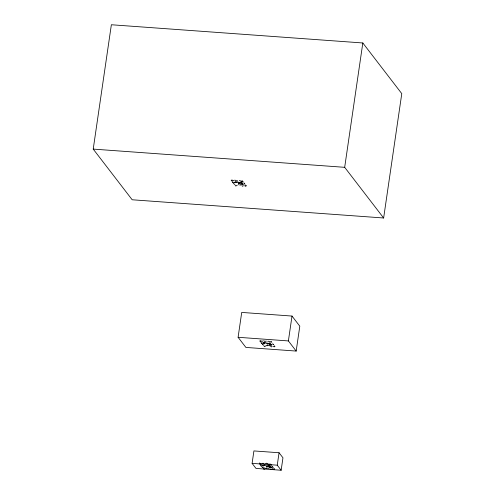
<?xml version="1.0" encoding="UTF-8"?>
<svg xmlns="http://www.w3.org/2000/svg" width="495" height="495" viewBox="0 0 495 495"><rect width="100%" height="100%" fill="white"/><g stroke="black" fill="none" stroke-linecap="round" stroke-linejoin="round"><path stroke-width="0.74" d="M93.221 149.1L111.363 24.75L362.823 42.972L401.779 93.642L383.637 217.992L132.177 199.77L93.221 149.1L344.681 167.322L383.637 217.992M238.095 337.287L241.721 312.419L292.013 316.064L299.803 326.199L296.177 351.066L245.885 347.422L238.095 337.287L288.387 340.931L296.177 351.066M252.103 463.363L253.916 450.926L279.062 452.746L282.961 457.813L281.148 470.25L256.002 468.425L252.103 463.363L277.25 465.182L281.148 470.25M288.387 340.931L292.013 316.064M277.25 465.182L279.062 452.746M344.681 167.322L362.823 42.972M246.219 185.767L245.953 185.934L245.73 185.093M274.923 346.395L274.657 346.562L274.434 345.727M274.416 469.025L274.15 469.192L273.927 468.35M233.065 182.333L232.706 182.785L232.019 180.947M261.768 342.961L261.434 343.437L260.723 341.581M261.261 465.591L260.902 466.043L260.215 464.205M231.679 180.421L231.326 180.817L231.239 180.106M260.382 341.055L260.036 341.451L259.943 340.733M259.875 463.679L259.522 464.075L259.442 462.955L261.453 464.093L263.062 463.202L264.311 464.254L265.58 463.586A1.541 1.435 -37.6 0 1 266.954 463.314M246.095 185.873L245.421 186.256L244.567 185.674M274.805 346.506L274.125 346.89L273.271 346.302M274.292 469.13L273.617 469.514L272.764 468.932M271.186 341.513L270.944 341.828L268.81 341.463A2.215 2.06 -37.6 0 1 268.445 341.315L268.086 341.098M243.478 185.662L242.531 186.318L241.869 185.526M272.182 346.296L271.235 346.946L270.573 346.154M237.328 185.13L235.799 186.064L235.119 185.031M266.038 345.757L264.503 346.692L263.823 345.665M265.524 468.388L263.996 469.322L263.315 468.289M234.451 180.137L233.256 180.836L231.994 179.957M263.154 340.764L261.966 341.463L260.698 340.585M273.32 344.316L272.912 344.588L272.788 343.592M272.813 466.946L272.423 467.237L272.281 466.216M243.156 181.77L242.643 181.108M271.835 342.422L271.347 341.736M271.322 465.053L270.907 464.576M237.383 180.328L236.195 181.003L235.298 180.18M266.087 340.962L264.899 341.63L264.008 340.814M241.999 181.665L241.201 182.185L241.77 181.9M270.196 464.923L269.367 465.486L269.967 465.158M242.241 183.651L241.449 183.466M270.944 344.279L270.152 344.099M270.437 466.909L269.645 466.723M241.708 182.042L240.811 182.321L240.391 181.993M269.596 465.405L268.587 465.25M234.679 184.344L234.525 184.394A1.819 0.464 -85.9 0 1 234.413 184.332L234.37 184.282A5.495 1.398 -85.9 0 1 234.29 184.146L234.178 183.942A4.808 1.225 -85.9 0 0 233.751 183.831L233.337 182.63M263.383 344.972L263.229 345.021A1.819 0.464 -85.9 0 1 263.117 344.966L263.074 344.91A5.495 1.398 -85.9 0 1 263 344.78L262.901 344.607A4.808 1.225 -85.9 0 0 262.461 344.458M262.876 467.602L262.771 467.645A1.819 0.464 -85.9 0 1 262.61 467.589L262.585 467.565A5.495 1.398 -85.9 0 1 262.486 467.404L262.369 467.2M244.617 183.688L244.208 183.954L244.085 182.958M266.916 345.844L267.411 345.652M266.409 468.468L266.904 468.276M266.638 342.045L267.294 341.785M241.504 182.111L241.399 182.148M270.208 342.738L269.367 342.899M271.687 466.104L270.734 465.906M240.013 183.243L239.06 183.478L238.305 182.89L239.066 183.292M268.717 343.87L267.764 344.112L267.015 343.518L267.776 343.926M268.21 466.5L267.257 466.736L266.502 466.148L267.263 466.55M235.267 182.494L234.172 182.296L235.682 182.562M263.971 343.128L262.876 342.924L264.392 343.196M263.464 465.752L262.369 465.554L263.878 465.82M236.492 182.104L235.41 182.445L236.276 182.228L235.546 182.012L239.685 183.045L240.644 182.735M265.196 342.738L264.113 343.072L264.98 342.862L264.293 342.701L264.819 342.986C264.485 342.472 268.271 344.062 269.249 343.369L269.348 343.369M264.689 465.362L263.606 465.702L264.472 465.486L263.742 465.269L267.882 466.302L268.841 465.993M242.482 180.885L242.234 181.201L240.106 180.83A2.215 2.06 -37.6 0 1 239.741 180.681L239.382 180.465M270.722 464.161L268.302 464.087A2.215 2.06 -37.6 0 1 267.937 463.939L267.51 463.679A6.998 6.509 -37.6 0 0 267.158 463.456L266.935 463.357M262.437 344.44L262.047 343.258M240.217 182.754L239.388 182.834L239.945 182.933L238.745 182.309M268.921 343.382L267.727 343.146M268.414 466.012L267.22 465.77M237.928 181.411L237.501 181.523M242.488 184.499L243.132 184.35M270.685 467.756L271.749 467.565L268.896 467.268L269.503 467.775M271.681 345.015L270.251 345.238L269.404 344.644L271.569 344.966M242.284 183.62L241.461 183.299M271.05 344.223L270.165 343.932M270.542 466.853L269.651 466.556M243.175 184.332L240.7 184.01L241.164 184.437M243.144 182.958L242.544 182.649M269.787 345.801L266.607 345.25M240.007 184.913L240.681 185.105M266.1 467.88L269.026 468.412M263.705 343.945L264.058 344.044M272.479 468.734L270.728 469.576L270.066 468.784M263.557 467.472L264.342 467.781M239.302 184.969L238.937 184.777A1.398 1.299 -37.6 0 0 238.33 184.666M262.22 465.25L262.554 465.449M245.006 184.196L244.982 184.177A1.763 0.452 -85.9 0 1 244.92 184.103L244.883 184.035M273.685 344.805L273.71 344.823A1.763 0.452 -85.9 0 1 273.624 344.737L273.587 344.668M273.178 467.435L273.203 467.453A1.763 0.452 -85.9 0 1 273.116 467.36L273.098 467.329M240.836 182.754L241.387 183.23L240.929 182.785M269.54 343.388L270.091 343.858L269.633 343.419M269.033 466.012L269.583 466.488L269.125 466.043M261.533 465.888L261.948 467.063A4.808 1.225 -85.9 0 1 262.375 467.156M236.109 182.358L235.589 182.067L236.109 182.358M264.305 465.616L263.779 465.325L264.305 465.616M234.964 182.562L234.451 182.247L234.964 182.562M263.668 343.196L263.154 342.88L263.668 343.196M263.161 465.82L262.647 465.51L263.161 465.82"/></g></svg>
